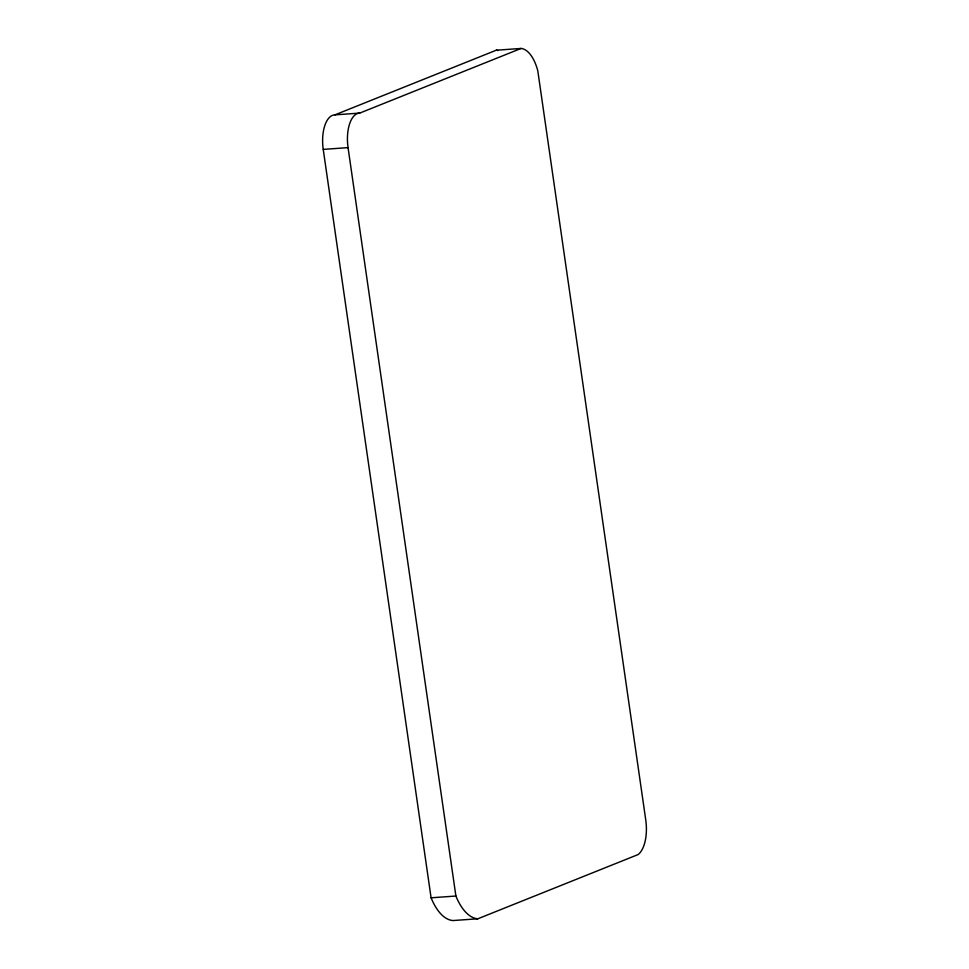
<?xml version="1.0" encoding="UTF-8"?>
<svg xmlns="http://www.w3.org/2000/svg" width="969" height="969" viewBox="0 0 969 969"><rect width="100%" height="100%" fill="white"/><g stroke="black" fill="none" stroke-linecap="round" stroke-linejoin="round"><path stroke-width="1.45" d="M334.935 114.863L496.249 50.218L521.068 48.45A37.367 17.733 85.9 0 1 537.783 70.749L645.754 819.956A30.729 14.583 85.9 0 1 638.038 854.597L477.85 918.782L453.044 920.55A56.25 26.684 85.9 0 1 431.084 897.803L323.234 149.396A29.24 13.869 85.9 0 1 334.935 114.863L359.741 113.094L521.068 48.45M323.234 149.396L348.053 147.627A29.24 13.869 85.9 0 1 359.741 113.094M431.084 897.803L455.89 896.034A56.25 26.684 85.9 0 0 477.85 918.782M348.053 147.627L455.89 896.034M496.249 50.218A37.367 17.733 85.9 0 1 497.909 50.533"/></g></svg>
